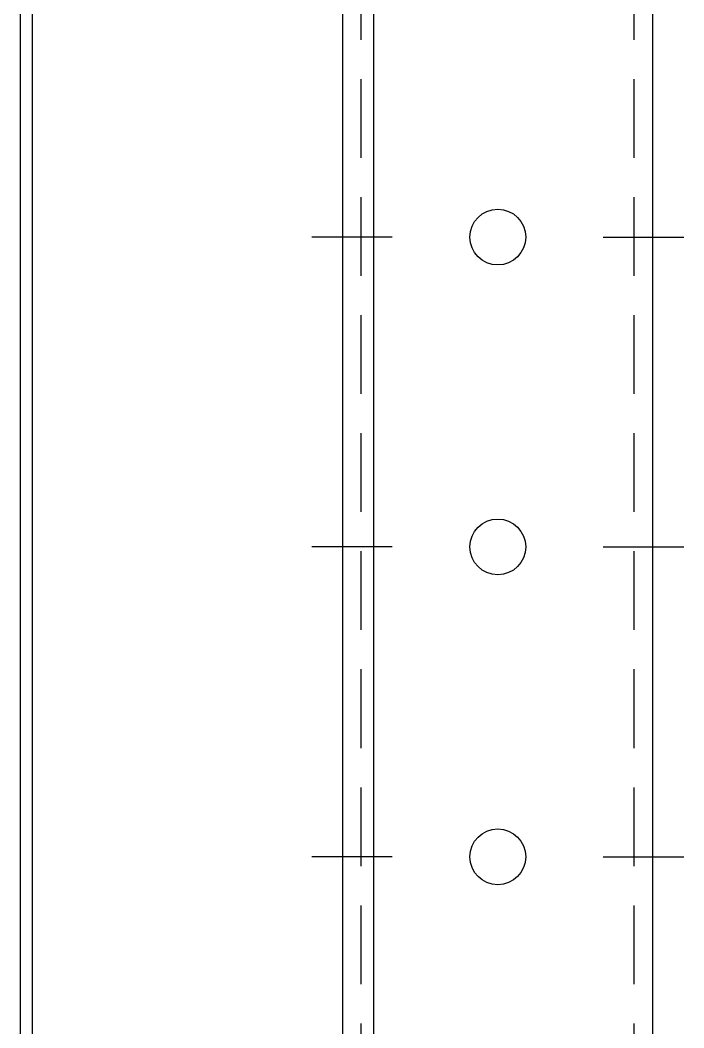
# Model space of a CAD drawing. Header units: millimetres. Extents: x 24815 to 37444, y -10619 to 6020.
# Drawn here: x 34647.9 to 34754.9, y 569.4 to 732 of the extents above; entities that cross this region are included whole.
import ezdxf

# ---------------------------------------------------------------- set-up
doc = ezdxf.new("R2010")
doc.units = ezdxf.units.MM
doc.linetypes.add('HIDDENX2', pattern=[19.05, 12.7, -6.35])
doc.layers.add('3', color=3, linetype='Continuous')
doc.layers.add('case', color=3, linetype='Continuous', lineweight=30)

# ---------------------------------------------------------------- blocks, each defined once
blk = doc.blocks.new('87erfasdfasdfasdfasdfsdaf')
at = {"color": 140}
for p, q in [((-12215.28, 14062.53), (-12215.28, 14958.53)), ((-12165.28, 14062.53), (-12165.28, 14958.53))]:
    blk.add_line(p, q, dxfattribs=at)
at = {"color": 2, "linetype": 'HIDDENX2'}
for p, q in [((-12212.28, 14062.53), (-12212.28, 14958.53)), ((-12168.28, 14062.53), (-12168.28, 14958.53))]:
    blk.add_line(p, q, dxfattribs=at)
at = {"color": 1}
for p, q in [((-12207.28, 14735.53), (-12220.28, 14735.53)), ((-12207.28, 14735.53), (-12220.28, 14735.53)), ((-12173.28, 14735.53), (-12160.28, 14735.53)), ((-12173.28, 14735.53), (-12160.28, 14735.53)), ((-12207.28, 14685.53), (-12220.28, 14685.53)), ((-12173.28, 14685.53), (-12160.28, 14685.53)), ((-12207.28, 14635.53), (-12220.28, 14635.53)), ((-12173.28, 14635.53), (-12160.28, 14635.53))]:
    blk.add_line(p, q, dxfattribs=at)
blk = doc.blocks.new('A$C517E5183')
at = {"color": 140}
for centre in [(-573, 675), (-573, 625), (-573, 575)]:
    blk.add_circle(centre, 4.5, dxfattribs=at)
at = {"layer": '3'}
blk.add_lwpolyline([(-630, 835), (-630, 847), (-650, 847), (-650, 155), (-630, 155), (-630, 167), (-632, 167), (-632, 157), (-648, 157), (-648, 845), (-632, 845), (-632, 835), (-630, 835)], dxfattribs=at)
blk.add_blockref('87erfasdfasdfasdfasdfsdaf', (11617.28, -14060.53))
blk = doc.blocks.new('A$C4C521A20')
at = {"layer": 'case', "color": 3, "lineweight": -3}
blk.add_line((-345, 0), (-345, 445), dxfattribs=at)
blk = doc.blocks.new('A$C5DC13BC3')
blk.add_blockref('A$C4C521A20', (-125, -520))

msp = doc.modelspace()

# ---------------------------------------------------------------- block references
for name, p in [('A$C517E5183', (35297.91675, 22.01411)), ('A$C5DC13BC3', (35174.91675, 847.01411))]:
    msp.add_blockref(name, p)

doc.saveas('drawing.dxf')
